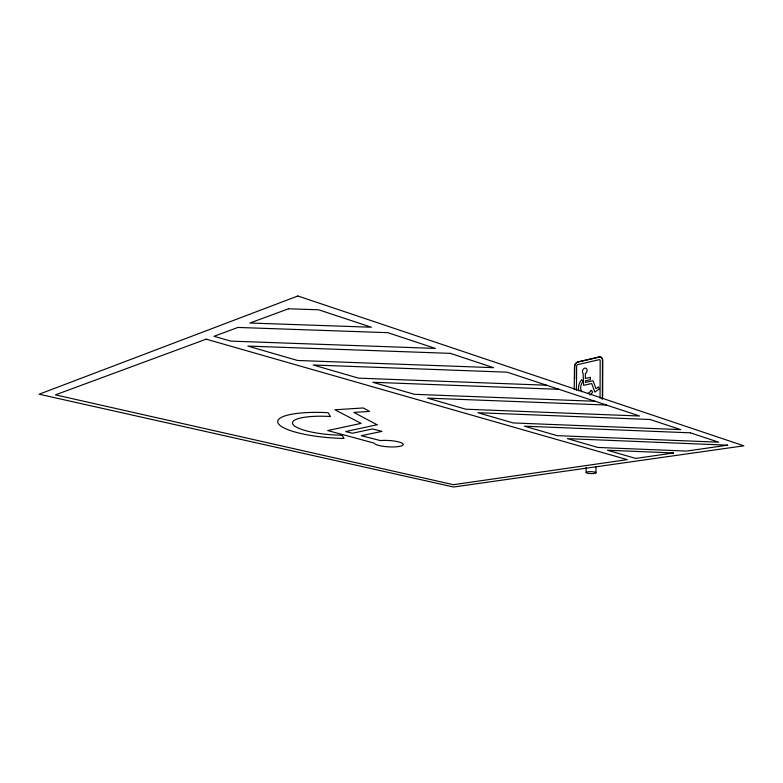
<?xml version="1.0" encoding="UTF-8"?>
<svg xmlns="http://www.w3.org/2000/svg" width="783" height="783" viewBox="0 0 783 783"><rect width="100%" height="100%" fill="white"/><g stroke="black" fill="none" stroke-linecap="round" stroke-linejoin="round"><path stroke-width="1.17" d="M602.058 399.007A4.365 3.338 -71 0 0 602.372 397.196L602.46 360.297A4.326 3.259 -68.5 0 0 599.044 356.97L577.785 361.932A4.248 3.152 -69.5 0 0 574.458 366.738L574.213 389.601M602.411 398.968A4.365 3.338 -71 0 0 602.675 397.304L602.763 360.415A4.326 3.259 -68.5 0 0 599.347 357.077L599.044 356.97M595.951 472.844A4.952 0.979 1.3 0 0 589.041 471.699A4.952 0.979 1.3 0 0 588.111 473.353A4.952 0.979 1.3 0 0 595.951 472.844L595.98 466.746M586.105 472.433L586.144 467.559M574.634 378.874L574.761 366.845A4.248 3.152 -69.5 0 1 575.114 364.976M576.415 390.335L576.65 366.258A1.429 1.057 -69.5 0 1 577.776 364.614L599.015 359.72A1.458 1.096 -68.6 0 1 600.179 360.846L600.052 397.637A1.468 1.126 -71 0 1 599.984 398.175M577.766 362.128A4.248 3.152 -69.5 0 1 578.089 362.04L599.347 357.077M546.534 385.216L358.526 378.14L313.161 364.995L507.12 372.17L639.603 416.018L465.787 409.206L427.528 398.126L606.433 405.036M558.954 389.317L372.816 382.28L414.403 394.319L595.041 401.268M575.339 364.467A4.248 3.152 -69.5 0 1 577.443 362.265M589.942 395.004A10.453 7.869 -70.6 0 0 592.692 391.98L591.165 390.296L590.744 390.913A7.615 5.735 -70.6 0 1 587.446 393.585M578.735 390.864A10.453 7.869 -70.6 0 1 581.583 379.765L583.081 381.409L582.63 381.977A7.615 5.735 -70.6 0 0 581.72 391.764M590.372 377.367L590.353 379.706L585.518 380.753L585.498 382.398L593.034 380.783L596 388.642L598.378 386.91L599.171 388.985L594.894 392.097L591.674 383.513L583.658 385.334L583.1 373.364A2.966 2.222 -69.6 0 1 583.452 368.959A2.966 2.222 -69.6 0 1 586.878 369.322A2.966 2.222 -69.6 0 1 585.341 373.599L585.39 378.453L590.372 377.367M297.834 295.984L39.15 394.211L453.563 487.016L743.85 445.821L297.834 295.984M206.213 339.166L55.427 394.857L453.377 484.697L627.212 459.641L206.213 339.166M237.963 327.441L214.023 336.289L230.691 341.114L435.407 348.425L387.82 332.677L237.963 327.441M288.516 308.776L249.943 323.017L371.338 327.225L318.671 309.794L288.516 308.776M377.083 424.748L345.665 431.56L352.428 433.234L372.473 428.947L382.006 431.374L361.306 435.7L380.421 440.575A14.603 3.181 3.4 0 1 401.943 443.1A14.603 3.181 3.4 0 1 392.4 446.956A14.603 3.181 3.4 0 1 374.166 443.109L327.705 430.562L361.1 423.378L334.928 409.783L363.322 407.963L369.615 411.418L353.857 412.396L377.083 424.748M673.576 452.966L635.708 458.417L607.442 450.235L673.576 452.966M727.661 445.165L686.564 451.086L597.801 447.436L567.44 438.646L727.661 445.165M342.044 435.191L338.315 435.113A39.532 9.063 4.2 0 1 292.969 424.396A39.532 9.063 4.2 0 1 326.423 416.321L330.475 416.507L328.116 412.7A54.301 12.459 4.2 0 0 278.298 423.574A54.301 12.459 4.2 0 0 344.05 438.431L342.044 435.191M450.333 353.368L247.849 346.086L297.53 360.474L493.544 367.667L450.333 353.368M650.096 419.492L477.884 412.71L513.188 422.937L680.691 429.613L650.096 419.492M690.381 432.823L524.375 426.177L557.075 435.642L718.686 442.189L690.381 432.823"/></g></svg>
